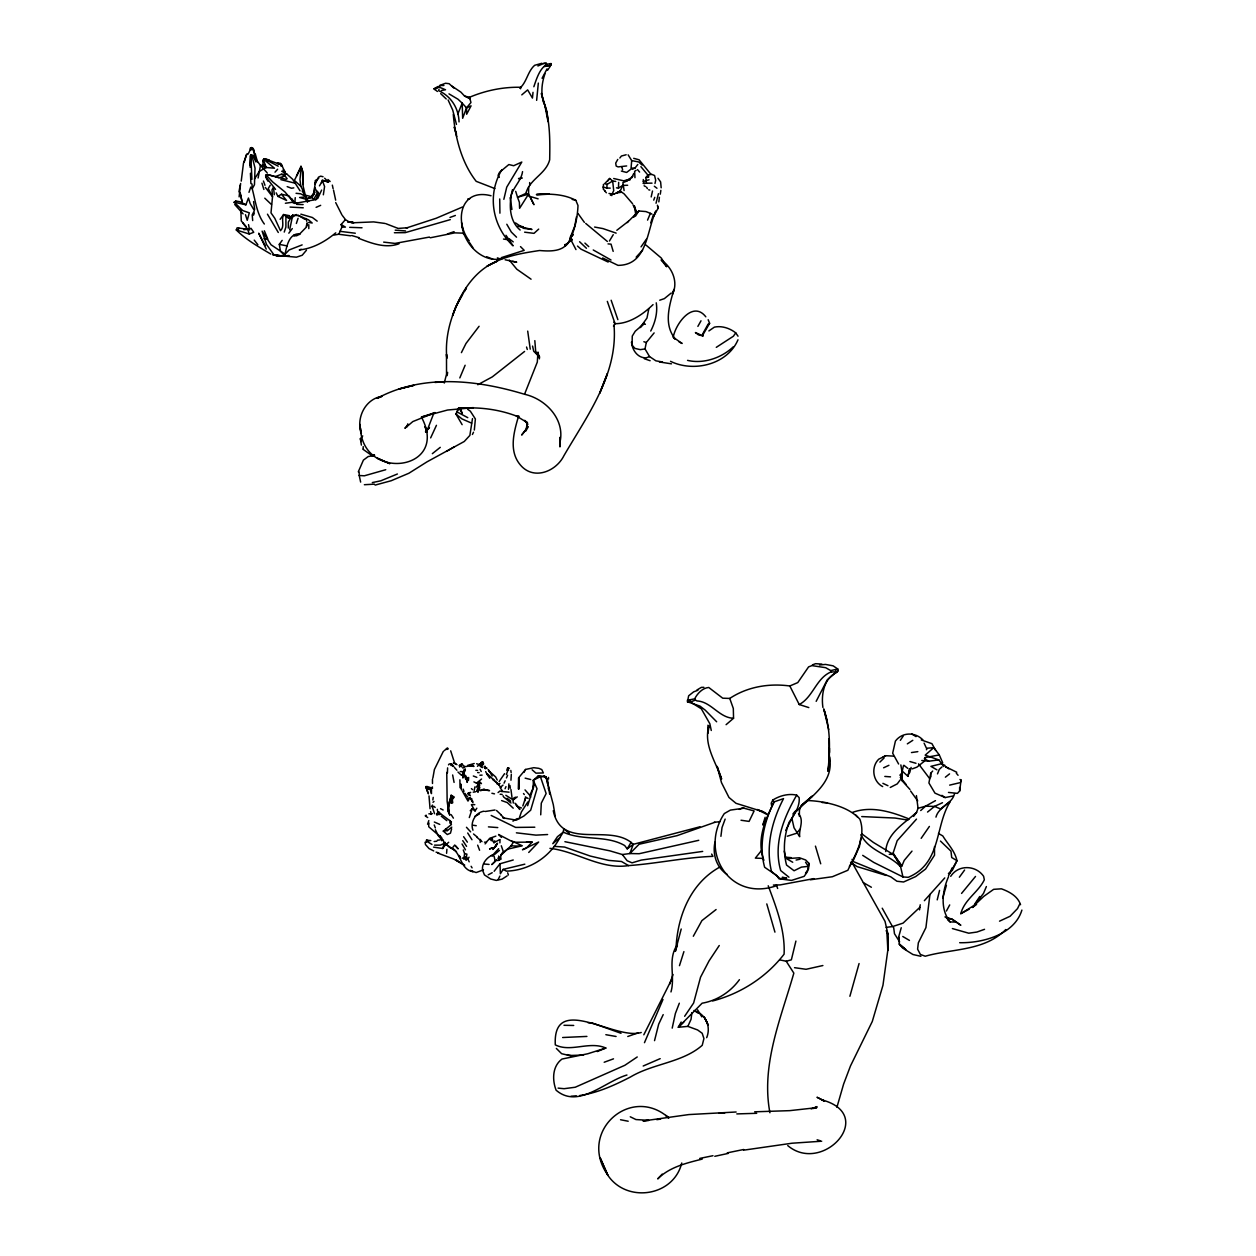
<?xml version="1.0" encoding="UTF-8"?>
<svg xmlns="http://www.w3.org/2000/svg" width="1256" height="1256" viewBox="0 0 1256 1256"><rect width="100%" height="100%" fill="white"/><g stroke="black" fill="none" stroke-linecap="round" stroke-linejoin="round"><path stroke-width="1.5" d="M250.164 165.447L250.776 155.116L252.142 156.466L255.031 168.178L254.466 184.726L252.221 188.793C255.408 200.725 256.774 213.897 264.341 224.023M468.19 793.195L468.99 794.907L468.441 792.944M308.803 228.623L308.803 224.683M527.159 424.104L527.143 428.218L527.394 423.209L525.683 431.2L528.336 426.679M518.65 777.762L518.602 789.145L518.65 777.762L525.605 769.441L533.769 767.699L538.855 768.342L541.76 769.567L543.377 772.942L535.967 773.162L532.12 769.787M240.807 209.878L241.293 220.978L246.019 226.472M851.851 862.15L885.056 921.433L887.851 933.852L887.772 950.525L882.968 985.253L872.292 1021.458L850.485 1065.936L843.608 1084.101L836.92 1107.258M549.814 67.102L551.149 63.601C540.928 63.648 536.595 78.72 533.847 86.743M467.546 766.176L472.947 765.359L470.294 765.359M560.05 440.652L559.956 446.9L559.988 437.308L559.768 443.085C565.718 419.991 546.109 399.078 524.553 394.274C476.809 379.799 422.691 373.754 377.098 398.372L381.95 396.362C365.245 398.827 355.778 418.217 361.367 433.555L359.687 424.167M530.566 197.569L533.957 204.712L528.572 194.115L528.682 186.704M799.35 816.274L799.428 810.528L800.983 805.583M829.038 738.732L829.321 761.56L827.908 771.294C830.106 750.696 830.844 728.967 823.842 709.153L828.709 729.626M518.807 778.657L518.602 789.145M618.674 182.387L618.47 188.117L616.461 187.835M241.231 181.1L243.476 163.233L247.149 153.593M482.43 767.636L480.891 766.584L480.922 763.161L482.681 761.905L483.607 763.978M624.091 190.551L622.882 182.654L627.356 180.88M798.486 813.7C804.578 820.482 798.659 828.944 799.68 836.7L794.028 827.767L791.908 818.457M503.044 795.676L503.421 796.634M548.307 788.956L548.354 787.905M903.441 765.689L902.263 771.106L907.994 776.349L909.815 768.892M536.642 100.354L538.322 83.084M499.888 842.87L500.045 839.542M508.586 770.336L507.989 767.761L509.387 768.28M540.724 814.83L541.289 803.165L546.14 793.572L540.41 776.632L538.259 775.878L533.25 780.29L533.392 787.496L527.63 805.724M460.214 771.577L462.601 771.592L462.883 778.045L463.841 771.121M508.492 789.333L508.884 783.838M273.431 187.27L272.002 189.876L272.521 196.737L270.998 212.892L274.813 218.34L280.496 230.712C285.096 226.206 280.92 219.769 283.589 214.541L289.461 215.687L285.928 216.346L283.589 214.541L280.119 219.329M520.612 88.768L520.706 87.276C503.075 86.884 485.758 90.448 469.493 97.277L464.579 96.068L460.874 92.128L451.642 85.942M432.865 778.155L434.388 769.551L443.258 751.496M648.803 308.913L646.981 318.051L640.12 327.628L644.25 323.451L645.38 324.346M610.243 188.133L606.821 188.07L607.072 184.365L612.677 181.037L615.754 181.445M446.587 853.295L446.9 849.26M468.661 777.448L468.441 780.525L465.505 775.439L467.185 782.394L466.965 778.014M323.043 176.751L320.688 176.154L318.506 177.159L315.099 184.083L315.35 180.848L318.741 178.226M482.901 764.888L481.582 762.109L480.922 763.161L482.21 765.736L480.938 764.983L481.111 762.816L477.453 766.301M787.81 858.586L799.428 857.754L805.661 859.983L808.974 863.39L808.519 868.995L805.504 873.171M714.994 842.117C712.278 854.143 716.501 867.77 727.208 874.443M468.802 792.834L469.556 794.028M511.993 797.497L510.941 789.475M294.799 202.64L295.254 197.679M929.927 894.46L925.923 927.619L918.34 942.832L917.602 949.144L920.397 954.466L925.232 956.224C952.456 948.547 984.296 951.153 1005.789 929.534M533.015 92.332L532.45 98.078L527.646 89.898L521.79 94.875M450.857 803.228L451.218 800.009M428.641 825.914L428.987 822.978M472.491 418.609L469.87 435.408L464.265 441.484L427.009 461.847L408.859 473.261L391.197 480.734L375.089 485.099M480.169 842.431L480.53 839.432M481.802 764.402L482.681 761.905M658.835 201.886L659.4 197.318M691.883 1012.619L691.051 1019.307L687.848 1026.372L678.303 1027.282L681.16 1022.039M720.913 836.323L722.027 827.547L725.152 819.085M288.299 228.09L288.362 222.092L291.957 215.891L288.55 218.23L285.928 216.346L285.897 227.085L284.249 232.062M675.995 948.861C677.314 916.676 690.203 883.502 719.61 867.19M306.951 198.699L311.331 196.69L313.812 192.67L315.429 182.403L315.099 184.083M363.204 446.602L363.172 448.816M476.825 808.205L475.051 810.936L472.319 808.613L469.289 817.577M576.504 216.707L574.746 226.111L569.675 239.001L573.27 234.432L570.507 236.929L572.108 239.802L565.216 245.014M463.825 859.277L464.61 853.562L463.291 849.967M447.167 375.638L447.623 372.388M919.533 909.846L920.24 904.775M432.849 799.978L433.226 797.372M447.701 749.157L448.298 748.812M660.279 194.178L660.86 190.394M491.112 840.625L492.368 838.694L492.556 840.28M901.981 772.346L900.615 777.747L901.981 772.346L902.248 780.871L909.941 789.459M709.043 726.141L707.96 733.159L707.944 725.183M425.439 816.008L426.349 815.285L425.329 815.693M474.328 430.054L475.38 418.97L470.356 411.199L467.609 409.236M240.634 183.454L239.111 196.862M300.545 168.916L300.985 166.326L302.57 170.973L302.806 184.475M522.559 171.617C521.13 181.68 511.836 188.243 510.533 198.385M672.196 1028.13L675.367 1013.529L679.323 1003.214M426.035 788.156C424.324 784.152 430.62 788.344 432.629 788.077L430.149 787.669L431.436 793.604L431.515 787.889L432.457 786.931M860.815 838.349L859.434 846.45L853.279 860.517L849.386 866.357M898.605 764.009L892.671 753.207L895.418 741.071C902.373 731.903 915.2 731.918 922.987 739.972M510.957 780.212L511.318 774.355M670.971 991.942C675.508 976.273 667.187 959.427 677.298 944.763M258.108 178.007L260.494 165.431L252.613 155.147M238.97 191.854L240.226 185.009M449.287 802.254L448.627 810.261M605.094 190.991L603.304 189.185L603.445 184.334M932.674 771.058L930.727 773.256L928.922 782.99L934.966 793.133L945.14 797.56L953.304 795.959M463.558 777.276L463.574 771.749L465.74 779.348M808.974 863.39L807.388 871.743L804.17 876.343L791.547 880.409L778.924 878.76L776.773 875.573L764.637 867.268C758.624 845.178 763.962 821.801 774.151 801.846L783.524 798.628C772.032 820.827 765.406 846.45 771.482 871.428L779.976 878.588L786.758 878.132L782.347 877.175M323.341 194.806L324.582 186.532L322.211 180.189L321.426 182.528M948.468 792.426L957.433 793.368L959.663 790.997L961.107 779.803M706.688 1037.676C711.241 1026.482 705.715 1014.063 694.019 1010.499L698.509 1013.357M658.427 193.707L656.04 203.236M662.399 361.948L655.93 360.849L649.54 356.578L645.019 348.933L646.29 342.527L654.125 332.903M447.607 767.871L447.419 772.864M907.994 776.349L909.517 768.829M512.448 189.734C509.01 203.111 508.57 220.412 520.141 230.036M439.019 89.097L438.689 90.715C451.092 96.241 458.707 108.346 459.037 121.911M532.921 788.281L534.161 782.284L533.25 780.29L540.41 776.632L545.858 776.663L547.396 779.96L549.688 794.2M708.839 726.313C703.423 744.777 715.936 762.157 721.603 779.034L717.145 766.348L721.494 782.645L728.982 797.481L736 803.306L763.24 811.769L757.133 809.523L767.243 814.579M292.774 214.886L289.665 229.832M452.741 802.772L452.034 797.45L452.694 799.004L451.626 797.136L450.276 799.271L451.768 797.372L453.149 798.439L454.28 797.089L451.155 795.252L447.685 809.571L449.083 813.668M474.14 790.589L474.972 786.806M519.089 818.629L521.397 811.941L527.85 801.956M654.988 183.486L655.711 180.299L654.58 175.51L651.644 174.333L648.222 174.914L646.008 177.19L648.677 177.096L645.804 177.787L646.526 183.203L652.037 183.141M902.263 771.106L902.248 780.871L900.411 777.291L901.415 776.004M885.7 851.552C886.846 833.026 904.32 823.528 916.613 812.318L918.042 808.299L916.425 795.598M306.291 226.378L307.123 222.752M407.132 426.71L407.808 423.837M503.844 199.327L506.733 187.16L521.805 162.04L513.657 165.729L508.853 164.536L499.574 172.276L498.098 175.338L499.323 177.347M248.091 154.158L251.404 147.517L251.906 149.072L250.651 150.218C248.029 145.492 255.926 148.192 253.681 152.306M450.543 799.758L451.532 797.56M937.212 899.861L939.567 890.378M654.533 1040.643L658.694 1024.142L663.199 1014.628M444.263 383.064L446.539 374.147L446.492 354.271L446.822 358.274C444.655 336.137 451.344 313.498 462.428 294.391M306.448 250.227L302.194 255.251L296.432 257.182L274.201 255.172L266.539 244.528L262.127 231.151L271.029 244.763L285.049 254.199C286.682 246.192 289.257 232.533 300.262 233.914M1021.897 910.082C1014.503 934.59 982.694 943.178 959.678 942.707M681.207 929.016L675.336 951.357L677.424 944.748M358.305 471.801L363.392 460.136L368.165 456.556L374.618 455.426M244.229 162.15L246.255 154.708M507.502 768.154L506.765 770.289M507.926 770.211L506.404 774.481M909.658 772.785L911.134 767.432M920.915 956.303L912.939 954.513L902.687 948.092L899.343 944.104L898.684 936.898L901.243 927.744M849.888 996.275L859.073 963.54M433.555 847.125L442.709 848.491L444.169 843.42L443.117 839.793L441.531 840.672M477.798 791.61L479.714 785.393M795.912 941.058L791.359 959.835L786.209 961.233L779.945 959.914M942.675 898.103L946.412 885.37M518.665 415.783C514.034 431.562 508.382 450.888 520.361 464.955C533.439 480.655 556.031 471.691 563.975 455.598C587.29 415.5 618.156 374.225 614.011 325.226M765.14 817.295L762.816 824.957L766.144 819.116M524.615 801.061L525.683 797.544L522.841 805.96M711.273 730.474L709.844 723.739L701.35 708.824L692.872 703.517L687.472 701.821L688.649 695.793L693.673 691.836L697.912 690.266M681.757 1162.993C673.483 1197.313 624.719 1203.672 606.726 1173.497C578.498 1130.683 631.47 1084.587 668.757 1117.887M661.174 187.788L660.625 181.932L657.987 178.242M263.163 166.451L262.912 160.972L264.2 158.884L263.368 159.528L266.146 167.488L259.301 171.428L254.466 178.996M679.465 965.66L683.908 951.624M460.497 408.64L462.208 413.35L458.817 407.729L456.038 414.15L462.13 424.669M479.839 787.496L477.986 792.363M650.765 222.861L653.308 215.043M307.563 223.615L306.464 227.038L298.881 234.778L294.092 236.065L294.202 234.888L297.028 235.673M476.542 791.406L479.148 784.608L480.718 782.724L481.44 783.65M950.101 801.846C934.668 826.417 941.749 863.28 908.229 877.316L902.938 876.939L900.615 866.75L893.079 853.201L897.177 840.704L916.488 819.116M339.387 232.878L341.915 227.116L341.114 224.557L345.212 219.847M296.353 223.474L298.065 218.324M248.986 192.341L250.76 187.081M427.558 824.25L428.814 820.592M669.636 984.249L673.028 974.483M499.448 839.715L493.985 842.713L494.801 840.782M459.822 377.915L465.128 365.245M925.672 757.509L924.322 761.277L916.896 767.149L912.248 768.876M653.748 200.128L654.753 197.333M954.513 793.792C951.844 804.405 938.75 806.525 935.956 817.138M253.508 215.2L254.293 213.033M480.891 766.584L479.211 765.297L480.106 763.774M651.189 196.941L652.508 191.022M737.979 339.795C727.46 364.585 693.689 372.655 670.531 361.32M469.493 97.277L470.969 102.521L466.525 107.875L462.663 118.299L462.192 103.133L458 99.224L448.989 93.87M436.444 425.313L430.651 437.889M530.676 797.23L529.828 795.393L533.392 787.496L534.161 782.284L537.019 788.674L530.691 810.183L523.783 816.102L516.342 820.137L502.714 817.813M235.516 200.913L236.976 202.844L245.893 204.806L248.453 198.024L250.132 203.535L254.403 210.616L252.205 214.917L252.676 220.569M524.835 393.521L537.301 362.105L537.992 352.088L538.981 357.254L535.731 351.963L534.821 340.627M619.867 157.989L621.406 156.027L626.147 154.755M315.853 199.877L317.752 194.884M771.734 806.242L771.215 803.196L772.832 800.025C779.725 795.645 788.627 793.305 796.681 795.126C783.634 817.923 773.068 843.765 780.683 870.565L788.941 877.206M457.702 114.39L462.192 103.133L466.525 107.875L466.651 114.249L471.063 105.849L466.525 107.875M937.494 773.884L939.3 769.363L942 766.914M948.531 876.735C942.298 890.755 939.865 909.14 950.101 921.92L956.318 922.108L960.824 925.264L952.142 919.235L944.952 916.896M949.928 873.234L952.017 867.975M236.285 229.958L237.164 227.776L247.715 229.361L251.012 228.325L253.743 232.297L249.269 234.009L236.285 229.958C245.988 239.723 258.924 246.992 270.778 254.057M501.803 169.858C486.716 194.916 492.399 226.378 513.076 245.846L505.995 235.296M644.469 1042.684L662.98 999.446M862.056 834L873.407 842.446L893.126 854.378L901.887 866.012L904.194 860.438L911.997 851.113M647.562 220.114L650.388 213.347L645.929 211.573L638.77 210.977L627.199 222.61M458.675 407.855L456.038 414.15L462.02 418.939L471.612 423.146M627.655 185.26L622.803 185.401L620.134 191.069L614.011 194.162L609.003 193.471M506.466 777.935L507.597 775.235M986.384 886.548L983.495 893.409L972.458 907.491L976.571 904.43M544.978 73.774C541.54 83.398 540.567 94.53 544.24 104.264L541.367 93.478L546.988 111.768L548.071 121.691L544.727 104.845C550.191 122.554 550.002 141.426 549.673 159.81C545.905 174.223 529.561 179.011 525.871 193.424L517.535 197.255L519.403 202.42L519.591 208.308L528.572 194.115L525.871 193.424M449.365 801.532L451.768 797.372M296.51 175.997L300.985 166.326L302.869 172.213L303.136 186.218L305.177 194.617L300.781 186.218L294.391 180.377L301.299 166.922L299.98 179.514L300.781 186.218M476.354 787.151L479.902 781.829L476.511 783.179L473.92 781.907M673.279 337.079C675.634 323.734 692.872 300.121 705.809 316.81M505.069 788.737L505.995 786.617M542.074 78.28L547.035 68.892M465.426 770.006C462.412 768.28 464.814 772.613 465.144 768.782M643.81 1034.803L672.227 978.361M433.854 413.098L427.778 428.83L425.47 431.766M650.734 331.034C655.177 322.431 657.799 312.509 656.26 302.837M459.492 766.034L461.517 763.978L464.783 766.631L467.468 766.333M565.483 246.223L564.808 244.606L567.163 244.418L567.743 243.146C561.793 252.001 548.982 251.294 539.578 250.509C524.443 252.817 508.868 255.282 494.974 262.017C473.182 271.971 460.089 293.841 452.553 315.696L455.802 306.825L462.82 294.124M504.049 783.163L505.148 780.792M496.434 860.125L491.912 864.505L496.434 860.125L498.067 860.596L500.704 859.151L500.846 854.991L502.322 852.84L507.722 849.135L522.26 845.775L511.6 840.939M816.165 701.335L827.249 679.841L838.066 670.72L837.799 669.024L833.136 665.837L825.49 664.424L819.54 665.005M321.63 190.08L317.784 198.354L315.366 199.657L297.421 202.954L292.099 202.294L285.395 203.252M631.642 177.959L633.731 173.501M795.943 810.497L785.691 830.467M502.667 853.593L510.972 845.869L513.892 841.52M472.413 434.482L473.512 432.237M607.684 181.068L609.694 178.478L612.677 181.037L613.713 190.645L612.143 193.879L614.011 194.162M1019.668 904.194L1017.501 908.622L1010.091 916.268L999.525 921.166M498.224 879.451L499.904 876.044M448.502 764.873L449.287 763.899L451.862 764.245L453.699 766.395M296.542 214.525L290.748 218.293L291.957 215.891M461.407 352.638L466.007 343.453L479.085 326.277M451.626 828.866L450.449 833.168L447.293 834.518L443.29 831.111L451.454 824.501L449.742 822.774M237.965 230.303L238.985 228.294M307.045 198.95L311.708 197.647L314.157 194.005L314.738 187.474L317.391 192.812L313.733 199.437L311.331 196.69L304.313 194.884M969.13 909.25L960.793 913.677C964.482 899.516 978.283 892.262 984.327 879.812L983.605 876.264C975.786 865.039 958.328 864.458 950.713 876.327M609.427 241.026L613.242 234.684M960.51 782.158L961.311 780.667L959.961 779.442M946.412 911.024L949.709 904.932M524.019 772.346L525.605 769.441M471.958 798.973L469.791 797.843L468.001 801.093L462.318 791.013M693.312 936.254L701.9 920.617L716.093 909.532M633.809 217.257L635.677 213.881L634.296 205.749L636.164 211.385L633.087 204.948M431.232 787.889L430.164 789.804L428.013 787.653M617.779 159.418L615.707 163.092L616.178 166.075L618.125 166.907L626.665 165.949M697.881 326.387L701.005 320.798M508.115 767.966L507.989 767.761M948.484 875.715L956.978 860.705C954.795 850.72 947.856 844.268 942.785 835.931L938.468 833.466M657.767 206.282L658.018 208.449L653.607 216.173L655.852 211.008C646.589 230.9 647.484 265.283 618.015 265.361L602.645 257.967M687.283 700.267L694.662 698.854C697.41 693.5 702.465 688.005 708.745 687.472L722.718 698.195L729.752 698.43C747.43 686.718 769.017 683.138 789.82 685.98L797.78 682.589L808.597 666.873L811.957 665.617L825.679 667.69L830.718 670.594L837.799 669.024M464.626 291.062L466.431 287.985M569.392 833.45L563.724 828.709L563.3 832.116L559.846 837.658L552.781 843.702L557.444 836.7L563.3 832.116C582.454 841.143 605.832 834.659 624.687 845.539L627.215 848.852L631.077 842.368C607.276 823.952 561.338 850.233 553.268 810.701M270.213 185.26L268.235 188.557L272.521 196.737L265.346 187.411M452.866 847.345L454.735 845.021L458.142 848.836L455.441 845.837M431.546 806.603L432.472 805.08M459.57 767.086L461.517 763.978M319.448 185.872L322.792 180.424L328.507 182.042L324.645 178.242M463.417 292.805L466.353 288.048M482.571 869.906C481.44 863.955 487.202 856.765 492.792 855.022L498.648 848.695M926.41 749.738L927.116 748.623M290.748 218.293L292.679 215.247M635.505 216.142L638.77 210.977M708.164 319.731L709.624 323.294L702.544 335.446M469.21 861.836L467.86 859.104L469.069 857.22M524.82 864.175L503.169 869.388L500.375 873.752L499.982 863.783L513.249 859.983M499.134 781.562L504.567 773.665M503.169 869.388L506.482 871.146C528.839 870.408 549.453 857.581 559.846 837.658M975.143 903.488L979.743 896.501M719.248 945.517L709.028 960.934L700.55 977.184L693.626 1003.01L684.646 1016.277M838.066 670.72L837.061 672.227C823.858 678.036 821.063 694.631 822.915 707.505M496.67 844.644L492.886 849.464L497.58 843.184M900.332 740.334L903.284 735.953M613.478 326.089L615.079 323.703L607.323 301.377M637.797 164.473L634.971 168.084L632.317 169.325M708.886 330.925L714.366 327.141C721.823 325.555 729.815 328.209 735.718 332.856L733.394 336.231L716.281 347.347M921.166 838.333L929.393 826.432M547.553 70.273L549.108 68.028M436.79 813.857L438.156 811.894M641.047 246.851L646.353 239.268M958.061 775.282L956.318 773.209M289.1 255.518L280.104 256.24L275.111 255.188L282.867 256.067L272.662 254.638L277.607 255.957L284.61 255.392L280.481 251.231L279.287 244.355L282.176 240.367M702.638 334.049L708.086 324.189L709.624 323.294M959.364 877.222L964.592 870.047M975.504 876.452L961.562 893.424M913.583 816.4L916.613 812.318M292.287 228.561L288.833 233.192M503.012 785.11L500.092 787.575L502.777 791.547L509.088 792.175M900.207 779.929L897.239 783.885L890.253 787.465M494.142 871.272L499.982 863.783M567.163 244.418C574.322 233.035 577.43 218.936 577.995 205.529L575.829 200.332C563.803 193.958 549.783 193.644 536.516 194.554L549.06 194.209L536.516 194.554M799.884 829.274L796.728 833.215L787.308 836.229M792.85 814.092L795.048 811.345M761.199 850.862L755.374 858.115L763.02 858.413M479.98 764.119L481.111 763.679M407.431 425.282L404.903 428.312L412.816 421.576L435.141 412.565L421.89 416.914L447.576 410.021L473.371 407.666L459.696 408.247C479.823 406.787 500.312 409.472 519.058 417.086L516.232 415.924L527.504 422.738L524.647 420.368L527.787 424.402M944.763 877.913L924.369 900.693M525.871 430.039L521.648 435.047L526.39 428.814M361.398 445.095L360.362 438.689L362.749 435.942M445.849 844.126L442.709 848.491M632.82 176.264L628.377 179.749M425.674 431.813L429.458 427.48L425.753 431.64M739.423 979.68C730.521 991.957 716.988 1000.671 702.12 1003.199L678.303 1027.282L683.876 1021.96M470.419 795.849L468.661 793.4M275.001 172.166L277.607 169.262M520.706 87.276L519.874 88.203C526.908 81.938 527.63 71.451 534.632 65.312L541.901 63.271M485.099 843.906L486.622 842.227M459.178 765.658L459.9 764.857M636.164 257.15L642.617 250.117M437.088 814.971L440.479 813.668L438.831 811.816L436.523 814.673M494.785 854.3L499.417 850.39M835.633 669.636L835.931 671.819L830.781 672.038C816.165 678.319 813.087 697.111 799.24 704.538L789.82 685.98M662.195 1174.093L657.704 1178.897C669.511 1167.06 686.498 1163.025 702.198 1159.1M528.729 852.463L538.651 842.038L522.449 849.747L526.374 848.13L532.12 842.101L526.531 841.787M285.049 254.199L289.163 249.944L302.147 244.889M653.057 304.611C642.931 314.392 629.523 323.718 615.079 323.703L613.839 322.211M470.231 810.748L472.319 808.613M796.226 811.517C811.376 795.912 834.738 782.284 829.447 756.646L829.321 761.56L829.353 747.995L829.51 752.47M463.056 774.481L461.988 775.14M444.09 750.79L447.607 747.901M451.783 827.139L447.419 830.593L443.29 831.111M879.891 762.094L884.098 757.98M500.846 854.991L502.431 853.719M919.769 907.382L903.064 923.129L892.482 926.583L882.214 908.198M491.049 195.763C459.979 187.631 454.232 221.904 469.351 241.042M733.3 346.813C721.588 357.944 703.548 364.146 687.55 360.378M609.694 178.478L604.623 183.706L607.072 184.365M616.822 230.288L628.345 221.354M538.683 229.11L534.004 233.349L524.631 232.187M431.97 844.456L427.338 841.661L426.067 842.415L426.443 840.044M920.711 810.544L925.499 806.211L935.485 800.637M942.675 762.706L939.284 754.919L933.789 747.65L925.17 755.154L938.813 759.896L943.837 766.553M899.846 775.188L902.169 773.178M726.094 724.681L733.551 718.259L733.316 708.462L729.752 698.43M644.25 323.451L635.253 331.223L632.27 336.074L632.082 344.442M446.869 843.844L448.706 842.274M433.006 802.286L433.995 801.454M498.067 792.567L499.982 790.982L502.086 791.625M517.252 796.885L513.469 799.695L513.735 798.031L515.525 797.183M948.406 873.548L952.331 870.314L956.978 860.705L951.703 857.503L950.98 851.175L940.461 841.065M335.76 232.831C325.367 241.497 312.932 248.578 299.273 249.96L301.22 249.253M462.883 768.154L464.783 766.631M927.54 812.051L934.558 806.399L942.487 802.71M432.347 453.667L440.259 447.34M945.375 777.197L949.552 773.884M949.897 801.516L940.54 808.942L934.558 806.399L925.499 806.211L918.042 808.299M315.35 180.848L316.748 179.781M627.215 848.852L633.212 844.346L699.953 826.793M481.566 779.034L476.511 783.179L477.83 783.728M671.238 293.025L664.346 298.645L659.73 300.2M524.584 351.445L492.289 376.894L477.782 384.729M263.634 166.137L265.063 165.148M636.117 170.314L634.625 171.35L634.971 177.693M444.169 843.42L440.322 845.147L434.529 845.131M637.232 1056.971L624.829 1065.308L575.232 1087.241L564.085 1088.701L558.088 1088.12M437.418 91.468L433.964 88.831L437.842 86.554L445.519 89.757L441.343 90.511M462.412 764.088L460.716 765.202L462.02 767.102M507.157 875.856L502.086 879.153L496.277 880.409L490.641 878.98L484.455 874.914L482.524 870.11M907.334 743.866L912.798 740.318M474.799 804.656L471.361 804.672L475.051 810.936M462.145 858.24L466.353 856.78L466.918 854.143L464.61 853.562M618.47 188.117L622.803 185.401M960.793 913.677L974.577 905.136L983.699 896.423L993.669 889.327L1001.409 888.824C1009.337 891.697 1017.737 896.172 1020.547 904.713M814.265 1108.294L817.012 1106.615L811.188 1108.938M537.882 65.987L543.911 63.397L546.768 63.821M276.194 192.859L277.906 196.391L281.485 194.24L288.833 195.826L294.987 203.566M512.95 821.141L517.252 818.551M446.524 451.391L454.468 446.696M451.862 764.245L451.03 765.501L450.81 763.978M696.907 689.999L701.366 687.377L703.91 687.33M437.276 813.904L438.344 813.291L439.6 814.61M309.588 197.679L312.32 196.14L314.958 192.215L313.812 192.67M288.55 218.23L293.998 215.184L298.897 215.734L308.505 219.816L312.195 223.019L308.615 222.422M646.526 183.203L644.359 183.423L643.308 181.413L649.069 179.781M483.466 869.874L476.134 872.559L470.372 870.439L473.135 871.727C460.921 869.843 461.36 855.179 453.133 848.726M234.103 202.53L236.065 201.054L240.131 201.761L245.893 204.806M488.192 874.835L492.226 872.716M475.019 816.196L479.305 814.045M551.133 65.249L544.523 66.537M893.299 756.096L885.747 755.704L878.776 759.158C870.785 766.851 872.7 781.562 882.685 786.586M883.015 757.054L885.747 755.704M500.563 858.994L499.386 857.456L497.91 858.178L498.977 859.732L500.704 859.151M739.344 809.398L742.594 807.828L754.118 810.952L749.078 821.408L741.024 820.247M497.078 784.042L500.014 783.461M397.398 473.999L380.709 480.844L372.326 482.571M883.612 767.793L888.903 765.312M489.416 839.196L492.368 838.694M626.948 1075.01C604.654 1081.51 578.215 1109.331 556.11 1090.208C552.122 1079.862 552.263 1066.218 562.013 1059.043L587.792 1053.753L605.832 1048.038C589.441 1040.722 570.742 1052.716 555.293 1044.866C552.656 992.413 615.095 1040.753 641.235 1032.479M439.443 85.534L445.566 83.257L449.146 83.697L453.903 88.077M316.104 207.35L320.673 205.34M643.198 1066.014L660.185 1058.651M467.515 798.785L469.791 797.843M495.021 809.994L485.24 811.486M462.334 207.083L436.177 218.261L406.3 228.011M597.307 1051.555L605.832 1048.038M733.551 718.259C719.076 717.867 711.179 701.586 697.017 700.942L695.384 700.063L690.392 702.041L687.472 701.821M480.875 790.605L484.329 789.27L481.739 789.757M433.964 88.831L437.025 87.842M649.54 356.578L646.165 357.866C637.561 358.133 632.004 349.812 631.517 341.93L633.008 347.347M274.954 176.719L281.297 174.301L286.823 174.082L292.57 179.168L300.043 190.786M812.412 664.864L815.584 663.686L821.879 664.094M608.045 243.899L611.044 244.151L613.179 251.373M449.978 217.445L455.379 215.467M604.183 1062.246L613.509 1058.839M489.416 838.443L495.869 836.119M984.547 929.314L976.917 932.046L968.737 933.208L952.393 928.561M627.765 1036.498L638.346 1032.762M714.947 822.272L677.047 835.664L639.1 844.236L629.884 853.546L622.348 854.535L609.804 850.83L564.902 841.693M447.466 233.946L454.075 231.654M501.254 257.668L524.207 250.337L520.502 246.616M264.2 158.884L269.051 159.857M712.686 1000.953C740.742 993.622 766.443 977.105 784.089 954.168C785.22 930.523 776.412 907.601 768.217 885.778M519.152 178.949L522.182 177.944L518.508 178.525M425.815 786.617L428.312 793.886M474.203 763.507L467.64 765.391M266.884 175.495L265.566 175.918L267.198 174.49L286.085 179.341L287.122 178.713L285.112 176.044L281.297 174.301M645.019 348.933L640.277 349.639L634.986 348.43L633.197 346.436M385.749 469.713L364.35 475.804L359.216 475.49L359.153 472.005M634.971 168.084L632.019 168.131M280.135 177.489L285.112 176.044M630.371 178.933L623.761 180.848L613.713 178.509M528.572 194.115L517.535 197.255L515.698 191.367M450.292 219.627L405.186 232.658L394.384 232.737M959.458 782.802L949.662 785.126M698.76 840.311L639.147 853.719L629.884 853.546L633.212 844.346L631.077 842.368M413.585 385.404L398.937 389.046L413.711 385.372M852.573 812.365C871.476 805.551 891.415 811.769 909.203 819.038M813.872 878.619L780.117 884.915L773.382 885.056M939.284 754.919L924.652 757.666M430.259 237.792L454.782 232.862L462.757 233.145L465.081 235.5M813.056 1108.514L816.808 1107.651L789.71 1110.649L754.668 1111.811M543.597 63.491L546.234 62.878M822.884 965.534L806.085 969.287L794.53 967.685M796.1 860.062L800.103 859.183M429.458 237.07L395.012 243.413L383.677 242.125M714.79 1156.305L728.323 1153.385M399 243.774C385.466 248.798 371.289 243.193 358.541 238.279M549.798 63.899L551.149 63.601M699.718 1158.425L712.984 1155.708M727.224 1152.867L743.678 1149.491M469.681 792.583L470.733 792.395M743.552 1150.182L792.096 1143.211L821.707 1141.217M334.159 235.045L338.9 234.197M479.211 765.297L480.938 764.983M293.81 187.866L291.471 188.243L287.184 186.626M624.64 180.88L629.931 180.016M473.214 792.175L475.49 791.814M777.009 885.543C729.893 902.436 698.681 851.913 724.304 813.574L730.364 810.104L744.054 808.173M434.686 89.521L440.825 85.487L443.902 85.487M621.437 192.247L616.241 193.016L620.134 191.069L624.122 193.864L632.553 203.692M911.463 752.564L917.822 751.638M656.81 1119.661L660.562 1119.127M921.778 760.492L928.765 761.199L938.813 759.896M492.43 839.149C488.914 836.543 487.061 843.608 484.486 842.148M702.685 851.411L641.235 860.093L632.051 862.841L627.152 860.753L622.348 854.535M714.099 822.319L719.908 821.675M479.902 775.219L482.1 775.125M428.861 813.841L432.394 813.653M437.402 840.201L440.118 839.919M434.152 841.504L436.884 841.237M374.398 484.157L364.366 484.722M351.288 222.846L373.613 221.904L385.184 223.474M810.371 879.781L832.367 876.735L847.863 870.267C855.21 854.598 866.514 836.967 859.858 819.163L855.603 814.846M933.789 747.65L926.473 748.262L924.086 743.144M571.072 1096.237L576.269 1095.813M579.722 1095.53C597.62 1092.94 614.592 1085.168 630.559 1076.942C653.026 1063.471 682.495 1062.655 702.23 1045.306L703.925 1038.555L702.198 1033.28L697.598 1029.951L687.848 1026.372M243.79 229.66L247.715 229.361L249.269 234.009M434.969 382.468L443.839 381.808M586.913 1036.42L562.641 1037.519M398.011 228.419L407.792 227.744M807.655 800.543C823.653 801.093 846.183 805.771 857.581 817.122M886.171 927.352L892.482 926.583M481.959 763.099L480.922 763.161L482.21 765.736M467.781 198.966L469.666 198.856M547.6 834.534L535.935 835.13L516.389 832.822M484.11 811.188C475.647 812.255 469.885 822.366 472.963 830.232M461.659 223.631C463.307 242.879 481.111 262.912 501.772 258.846M549.94 848.35C576.928 851.411 600.572 869.843 628.565 865.604C656.7 863.61 684.928 857.408 712.968 856.341L711.634 854.08M736.817 1113.915L756.693 1113.303M571.276 239.833L572.108 239.802M719.217 1113.146L724.743 1112.989M736.126 1112L688.806 1114.574L643.025 1120.98L648.881 1120.368L635.929 1119.551L630.261 1116.788M538.259 775.878L545.858 776.663L553.299 804.672L555.231 816.416M534.821 827.202L515.604 827.421L491.175 815.442M500.155 794.247L502.165 794.42M532.12 842.101L513.5 842.258L498.569 834.486L501.474 837.422M341.915 227.116L345.416 227.101L341.114 224.557M267.183 172.857L260.494 165.431L263.493 165.431L266.146 167.488L274.483 168.226L265.44 160.799M583.569 1055.056L569.219 1055.511L561.62 1053.69L556.361 1048.446M497.769 827.578L488.443 826.872M349.686 227.336L362.026 227.776M371.07 454.813L374.445 454.86M889.264 854.316L893.126 854.378M563.991 1025.288L573.709 1025.461M588.091 1022.745L591.764 1022.824L621.014 1033.295M861.742 816.573L895.057 818.048L907.931 820.074M510.972 845.869L520.549 846.12M469.509 765.956L474.014 766.38L470.262 765.689M290.073 207.083L303.261 207.805M296.793 204.367L303.12 204.587M822.146 802.553L827.406 802.741M263.98 238.766L267.748 238.938L264.325 230.774M785.675 857.189L791.311 857.66M475.867 770.305L477.61 770.399M338.335 234.213L350.738 235.83M554.116 846.356L564.556 847.046L590.257 856.058L608.768 860.391L621.5 861.506L628.565 865.604M395.216 230.162L405.5 230.916M884.821 776.428L890.488 776.852M484.329 864.034L489.071 864.426M477.641 772.55L479.164 772.675M628.141 154.865L631.69 160.595L638.692 161.961L642.114 165.07M429.097 840.437L430.808 840.594M296.055 193.298L300.624 193.785L306.386 196.831L299.603 197.506L305.726 199.139L308.458 201.243M347.724 221.7L353.768 222.626L347.724 221.7L352.434 222.202M501.599 800.574L507.267 802.584L513.233 808.173M517.598 226.143L531.995 229.471L523.564 228.325L515.525 222.924M355.291 233.224L339.905 231.324M503.515 239.064L508.931 239.817M659.384 361.979L671.489 363.832M472.774 825.192L476.244 825.71M528.807 196.093L538.118 198.841M486.731 767.871L485.067 767.604L486.826 768.437M605.847 1034.693L616.084 1036.483M594.59 227.053L602.959 228.592L616.147 233.129M606.821 188.07L602.943 187.05M620.543 1119.74L628.188 1121.231M279.287 244.355L287.184 245.941M512.652 261.374L516.703 262.19L505.116 259.788M946.427 918.026L952.142 919.235L956.318 922.108M265.738 159.104L281.752 165.07L284.719 171.727L281.831 171.193L286.823 174.082M650.121 360.708L644.25 358.698M294.344 182.999L280.842 179.639M300.859 214.164L312.399 217.508L317.187 221.135M281.752 165.07L280.559 163.5L277.513 162.809L278.345 164.206M491.897 793.258L494.487 793.855M274.153 176.389L267.198 174.49M525.149 778.139L530.723 779.521M520.455 226.143L523.234 226.834M572.155 199.39L575.829 200.332M566.974 1054.6L572.155 1055.966M648.677 189.782L649.823 190.08M491.19 838.663L493.985 842.713M633.715 158.334L639.084 159.795L651.095 174.506M292.099 202.294L297.279 203.708L292.726 201.211L284.924 191.917L272.756 182.01L265.864 174.725L266.209 177.426L275.551 189.389M436.052 852.149L438.784 852.887M349.121 221.904L345.557 219.706L342.527 215.734M469.571 793.274L468.614 792.834M909.909 761.544L915.985 763.287M610.337 195.088L611.939 195.559L611.672 194.46M351.837 235.563L359.2 237.714M328.507 182.042L322.792 180.424M476.636 763.758L478.85 764.417M817.122 1139.789L820.184 1140.746M799.24 704.538L808.801 707.583M427.119 839.809L428.076 840.123M886.155 875.448L857.047 866.593L850.563 862.275M275.645 176.751L278.958 177.834M643.873 341.726L646.29 342.527M521.476 807.953L517.833 806.745L518.697 807.404L515.714 804.123L519.858 809.461L514.913 803.134M476.825 777.354L473.324 775.988M921.245 739.941L931.952 743.678L935.657 750.444M260.494 165.431L266.146 167.488M494.88 188.573L476.197 181.335C461.643 162.746 455.174 137.673 453.29 114.343M461.282 775.125L457.953 772.032M621.359 171.067L626.618 172.449L630.983 169.136L631.69 160.595M397.336 228.105L385.953 223.725M497.376 257.857L500.171 258.94M486.669 256.726L492.807 259.16M467.781 417.667L456.791 411.795M643.009 183.203L644.281 183.706M297.986 215.121L304.925 219.345M439.757 824.407L434.34 822.036M437.7 853.06L453.557 858.978L464.72 865.101M278.235 166.169L266.586 160.219M456.478 851.662L444.954 843.577M251.781 155.399L253.382 156.121L255.784 161.726M455.771 763.758L453.479 762.722L456.98 764.637M464.579 96.068L470.152 98.612L466.18 96.728M882.905 783.336L887.929 785.707M433.728 850.94L429.05 848.569L425.344 844.425M824.486 1101.214L821.424 1099.754C877.975 1114.496 822.868 1175.255 787.732 1145.582M945.109 765.485L941.498 763.726L930.916 766.364L936.929 769.85M611.013 260.008L593.24 249.975M650.388 213.347L651.942 214.117M902.938 876.939L873.768 862.417L862.699 855.352M656.951 188.259L654.345 186.249M454.562 849.857L449.491 847.329L444.624 842.619M492.792 855.022L494.063 855.995L495.131 860.988M440.526 808.676L443.148 809.994M679.088 341.915L682.118 343.469L673.326 337.346L675.477 339.277C663.246 324.55 669.338 305.648 673.954 289.43L672.541 294.108C678.585 281.705 671.96 267.073 661.127 259.945L666.653 266.759L661.315 258.061L645.898 244.999M505.823 795.284L512.071 799.24M608.155 262.049L581.057 249.19L577.509 246.066M525.369 796.963L528.117 798.439M427.637 840.971L428.704 841.536M924.322 758.734L928.765 761.199M277.906 196.391L286.588 200.473L281.485 194.24M372.42 455.912L362.984 449.271M863.39 882.654L871.381 887.254M644.092 185.747L645.49 186.563M792.724 862.26L785.785 858.209L784.278 851.128M468.394 793.855L469.32 794.593M263.65 159.119L264.671 159.716M902.766 936.474L909.454 940.43M251.906 149.072L253.32 149.951L256.02 161.679M911.856 733.975L916.001 736.613M948.908 768.86L945.454 766.647L956.774 772.267M491.394 855.367L492.588 856.137M461.69 863.783L455.645 859.685L458.942 862.056M941.89 795.331L945.14 797.56M317.391 192.812L319.071 193.958M764.245 812.161L767.369 814.328M504.033 797.262L511.004 803.024M531.068 279.193L516.797 269.208L509.292 260.086M446.838 820.67L441.249 816.18M467.719 797.042L464.846 793.274M439.945 836.402L428.736 826.762M451.454 821.926L440.479 813.668M507.079 798.282L510.721 801.077M586.442 248.28L579.581 241.733M509.104 238.719L513.249 241.906M308.678 201.431L305.726 199.139L307.437 202.263M903.833 765.249L907.821 768.389M494.189 780.274L487.108 773.649M607.37 241.466L585.704 223.411M497.376 783.179L492.462 779.097L499.072 784.953M473.528 833.984L477.406 837.202M435.173 807.451L433.76 806.242L432.519 807.498L434.56 813.731M947.448 919.643L950.101 921.92M477.107 837.438L481.99 841.646M464.076 770.776L464.924 771.529M327.957 179.514L330.14 181.476M471.408 788.627L472.523 789.631M668.537 1117.887L665.853 1115.438L668.585 1117.934M584.919 243.099L588.75 246.631M440.683 93.651L446.225 98.957M500.987 815.018L504.614 818.441M496.513 810.465L501.065 814.783M264.781 198.181L271.469 204.555M445.55 828.787L447.419 830.593M466.463 827.28L470.639 831.865M906.11 784.466L901.447 778.689M516.53 237.18L511.349 232.093L506.796 224.259M900.615 866.75C888.887 854.174 868.979 851.144 860.925 834.691M545.936 64.323L547.867 66.238M427.715 817.546L425.658 816.196M524.302 794.546L523.501 793.525M716.658 721.776L705.228 710.158L700.032 706.139L691.962 703.282L689.56 699.89M489.448 771.404L495.665 776.962L497.203 780.055M796.681 795.126L799.146 797.639C800.056 806.964 794.043 814.971 789.066 822.335C783.995 835.947 782.88 850.924 786.539 865.039L794.075 870.753L801.391 867.111L808.409 866.342L805.551 862.228M640.89 166.656L648.724 176.076M283.259 169.701L285.426 171.962M251.373 155.116L252.456 156.246M500.94 787.355L498.177 784.403M454.389 767.416L456.886 770.242M517.205 805.803L518.147 806.854M442.363 840.327L438.438 835.915L435.377 829.729M464.422 857.989L466.196 860.36L466.353 856.78L467.86 859.104M442.081 838.427L439.584 835.57L441.531 838.097M332.338 185.119L333.107 188.714M525.024 789.898L529.828 795.393M604.748 190.912L606.365 192.78M471.094 799.523L472.79 801.485L470.466 798.69M584.354 222.343L577.995 213.473M637.53 169.623L639.587 172.056M317.156 191.148L318.49 192.78M250.98 156.451L250.289 155.603L250.132 167.299M544.036 775.784L547.396 779.96L547.459 783.54M446.508 748.498L446.932 749.518M254.23 240.131L257.857 244.7M243.099 213.865L234.715 204.493M486.873 774.089L489.777 778.28M427.291 788.313L428.249 789.537M242.722 222.861L247.087 228.466M910.584 791.013L917.728 800.936M535.731 351.963L539.719 357.238L533.721 351.272L532.56 346.075M918.529 763.836L929.785 778.783M899.641 941.859L894.476 933.742L893.675 927.525M234.103 202.09L242.722 210.553L249.316 212.845L247.244 220.287L245.454 214.698M772.832 800.025L774.151 801.846C765.344 819.885 756.096 839.809 763.915 860.297M267.465 214.179L278.283 232.486M462.742 840.641L466.557 846.356M467.389 842.148L463.605 836.7M735.718 332.856L738.026 336.2M893.079 853.201L901.887 866.012M467.703 833.011L471.973 839.746M469.556 242.659L472.853 247.573M488.929 770.289L492.179 776.035M697.582 1009.84L701.853 1016.873M786.209 961.233L793.839 973.117C780.949 1018.302 760.822 1064.884 769.928 1112.753M302.147 190.991L306.904 198.432M484.172 766.71L485.397 768.609M471.644 800.606L473.041 802.788M451.202 814.689L453.4 818.143M451.155 795.252L453.149 798.439M471.126 866.295L472.083 867.865M503.421 851.913L501.285 845.759M462.035 844.001L465.474 849.872M646.542 187.175L647.421 188.651M694.662 698.854L695.384 700.063M262.865 160.376L263.383 161.255M484.439 767.29L485.224 768.625M488.129 769.583L489.636 772.267M421.388 417.039C450.433 470.702 362.749 482.257 360.441 428.296M498.616 856.043L499.386 857.456M886.155 930.665L887.851 933.852M479.588 850.265L477.673 845.162M265.189 245.532L258.705 233.192L266.241 249.112M451.422 763.978L452.631 766.364M571.449 240.916L575.97 249.599M480.09 769.331L481.236 771.529M428.186 792.881L426.6 789.569M335.697 202.593L341.977 215.011M265.66 176.782L267.873 181.131M484.926 766.16L485.774 767.84M448.109 99.962L452.694 110.01L456.462 124.407M459.115 855.462L460.198 857.628L459.319 855.65M852.039 859.34L853.122 861.506L890.881 876.908L896.925 881.241L903.566 881.995L915.64 876.594L925.578 869.042L934.527 855.179L934.511 846.575M485.695 771.577L486.763 773.79M360.645 482.1L359.216 475.49M448.502 811.439L449.805 815.191L448.565 809.853M449.884 820.435L450.983 823.104M483.058 762.502L483.434 763.428M617.874 319.652L611.154 300.247M434.215 824.972L435.345 827.924M463.166 789.113L463.998 791.343M776.349 884.915L777.652 888.463M263.43 181.037L264.969 185.291M491.284 839.558L491.598 840.547M766.788 903.912L774.936 932.14M507.675 872.81L508.397 874.992M456.54 134.204L454.248 127.044L456.76 136.527M450.684 750.821L454.782 763.554M444.969 842.242L445.911 845.257M261.954 183.156L263.87 189.452M425.172 426.805L426.82 432.268M425.125 426.695L426.679 431.86M815.442 846.12L820.718 863.798M468.048 793.509L468.378 794.655M526.547 347.017L527.285 349.482M621.72 166.687L622.646 169.874M823.842 709.153L827.28 721.698M255.156 153.483L257.621 162.385M462.601 228.231L461.533 222.563M539.468 358.824L538.526 355.103L538.981 357.254M360.362 438.689L361.084 441.547M430.054 808.707L429.002 795.912M335.666 200.175L333.531 190.19M306.103 218.544L306.731 221.26M452.647 774.983L454.075 782.41M530.236 349.168L527.708 331.113M280.559 163.5L281.203 166.389M292.381 199.107L292.946 201.776M240.54 194.727L242.408 203.456L240.194 192.561M511.914 209.438L510.187 197.647M248.547 224.636L249.583 230.052M657.422 205.215L658.018 208.449M253.021 148.271L253.32 149.951M430.651 811.58L431.153 814.469M900.85 764.935L901.745 770.258M510.831 770.43L511.145 772.566M425.046 842.289L425.203 843.326M448.69 811.973L447.152 801.375L446.759 772.393M253.571 201.557L254.685 209.454M898.684 936.898L899.123 940.195M509.967 785.518L510.281 788.219M512.825 798.91L513.296 803.055M560.035 443.368L560.255 445.33M273.651 188.95L274.31 194.727M461.407 789.946L460.858 784.042L461.219 788.03M437.339 809.335L437.481 810.952M250.776 155.116L251.938 179.357M930.727 773.256L930.947 776.836M448.314 807.498L448.627 812.648M250.431 173.25L250.902 183.627M830.718 670.594L830.781 672.038M548.48 777.417L548.558 779.081M252.016 183.957L252.221 188.793M529.655 182.56L529.749 185.197M459.9 779.803L460.041 787.732M959.6 787.465L959.663 790.997M499.715 198.966L499.919 213.175M643.292 179.561L643.308 181.413M451.877 799.962L451.909 803.196M432.472 779.254L432.488 783.493M604.638 380.631L599.74 393.175L607.355 373.723L604.638 380.631M495.209 846.795L497.078 843.969L495.209 846.795M812.004 796.32L801.815 805.065L812.004 796.32M492.854 847.722L489.636 848.93L492.854 847.722M490.248 264.498L487.061 266.131L497.376 261.107L490.248 264.498M482.822 789.788L480.232 790.479L484.832 789.584L489.526 790.621L482.822 789.788M702.983 335.901L695.4 332.542L698.462 334.881L702.983 335.901M381.196 459.884L377.459 458.236L389.784 463.668L381.196 459.884M823.81 1100.68L817.012 1097.257L823.763 1100.664M905.639 949.457L899.343 944.104L905.639 949.457M706.83 1021.835L704.224 1017.046L708.196 1025.226L706.83 1021.835M607.7 1174.925L600.29 1158.111L607.7 1174.925M887.725 945.956L887.317 932.407L887.772 950.525L887.725 945.956"/></g></svg>
